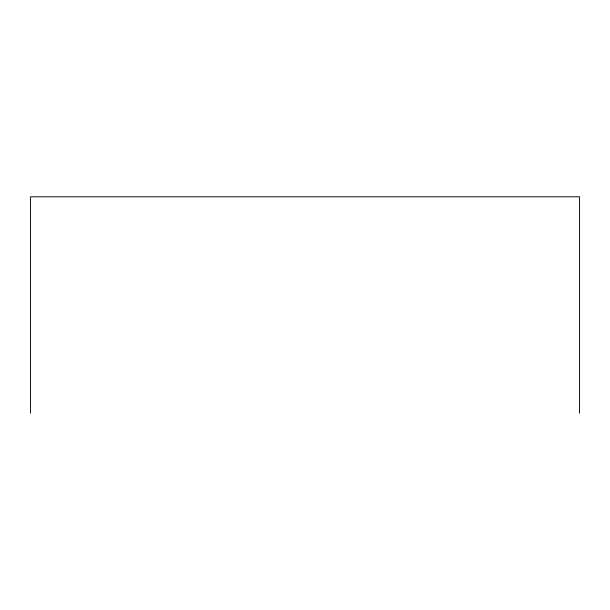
<?xml version="1.0" encoding="UTF-8"?>
<svg xmlns="http://www.w3.org/2000/svg" width="610" height="610" viewBox="0 0 610 610"><rect width="100%" height="100%" fill="white"/><g stroke="black" fill="none" stroke-linecap="round" stroke-linejoin="round"><path stroke-width="0.91" d="M579.5 413.206L579.5 196.794L30.5 196.794L30.5 413.206"/></g></svg>
